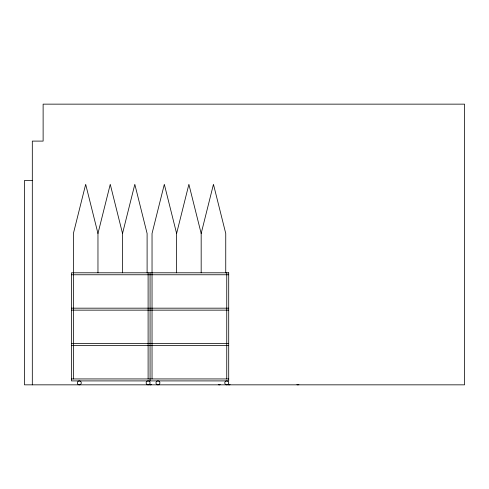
<?xml version="1.0" encoding="UTF-8"?>
<svg xmlns="http://www.w3.org/2000/svg" width="489" height="489" viewBox="0 0 489 489"><rect width="100%" height="100%" fill="white"/><g stroke="black" fill="none" stroke-linecap="round" stroke-linejoin="round"><path stroke-width="0.73" d="M97.965 272.795L97.965 233.485L110.251 184.341L122.531 233.485L122.531 272.795M122.531 233.485L134.817 184.341L147.103 233.485L147.103 272.795M176.608 272.795L176.608 233.485L188.888 184.341L201.175 233.485L201.175 272.795M201.175 233.485L213.461 184.341L225.747 233.485L225.747 272.795M32.311 180.508L24.45 180.508L24.45 384.837L464.55 384.837L464.55 104.145L43.124 104.145L43.124 141.101L32.311 141.101L32.311 384.837M71.431 274.763L228.711 274.763M71.431 308.174L228.711 308.174M71.431 310.142L228.711 310.142M71.431 343.559L228.711 343.559M71.431 345.521L228.711 345.521M71.431 378.938L228.711 378.938M176.608 233.485L164.322 184.341L152.036 233.485L152.036 378.938M97.965 233.485L85.679 184.341L73.393 233.485L73.393 378.938M226.749 272.795L226.749 378.938M150.068 272.795L150.068 380.907M148.106 272.795L148.106 378.938M298.883 384.586A1.974 1.974 0 0 1 296.909 384.586M230.087 384.586A1.974 1.974 0 0 1 228.106 384.586M220.239 384.586A1.974 1.974 0 0 1 218.265 384.586M151.443 384.586A1.974 1.974 0 0 1 149.469 384.586M228.711 272.795L71.431 272.795L71.431 380.907L228.711 380.907L228.711 272.795M78.313 384.586A1.974 1.974 0 0 0 81.272 382.881A1.974 1.974 0 0 0 78.313 381.169A1.974 1.974 0 0 0 78.313 384.586M147.11 384.586A1.974 1.974 0 0 0 150.068 382.881A1.974 1.974 0 0 0 147.11 381.169A1.974 1.974 0 0 0 147.11 384.586M156.957 384.586A1.974 1.974 0 0 0 159.915 382.881A1.974 1.974 0 0 0 156.957 381.169A1.974 1.974 0 0 0 156.957 384.586M225.753 384.586A1.974 1.974 0 0 0 228.711 382.881A1.974 1.974 0 0 0 225.753 381.169A1.974 1.974 0 0 0 225.753 384.586"/></g></svg>
